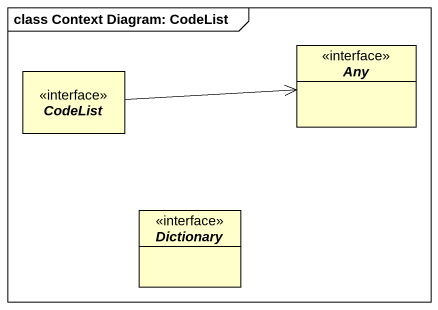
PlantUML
@startuml
mainframe class Context Diagram: CodeList
hide circle
hide empty members
interface Any
interface CodeList
interface Dictionary
CodeList -right-> Any
@enduml
